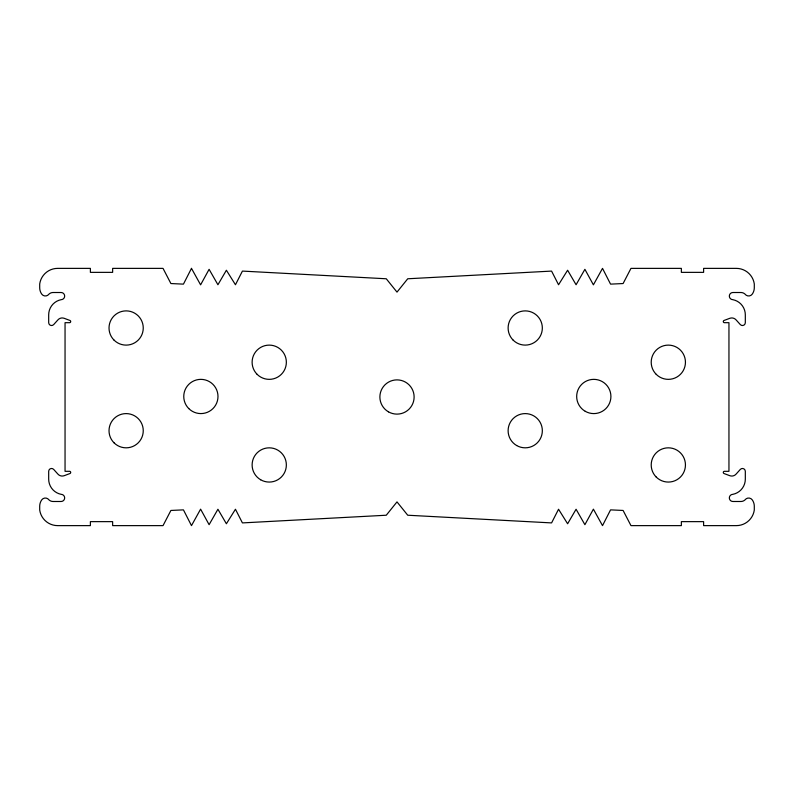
<?xml version="1.0" encoding="UTF-8"?>
<svg xmlns="http://www.w3.org/2000/svg" width="794" height="794" viewBox="0 0 794 794"><rect width="100%" height="100%" fill="white"/><g stroke="black" fill="none" stroke-linecap="round" stroke-linejoin="round"><path stroke-width="1.19" d="M191.483 268.372L183.444 284.133L170.899 283.547L163.028 268.372L112.639 268.372L112.639 272.362L90.387 272.362L90.387 268.372L57.674 268.372A18.153 18.153 0 0 0 39.7 283.974L39.7 287.676A11.176 11.176 0 0 0 41.705 294.078A4.446 4.446 0 0 0 48.96 294.137A6.064 6.064 0 0 1 53.089 292.51L61.078 292.51A3.573 3.573 0 0 1 64.661 296.043A3.573 3.573 0 0 1 61.168 299.666A15.473 15.473 0 0 0 48.682 314.841L48.682 322.672A2.868 2.868 0 0 0 53.684 324.587L57.893 319.913A5.697 5.697 0 0 1 64.195 318.305L69.971 320.468A1.161 1.161 0 0 1 69.822 322.682L65.048 322.682L65.048 471.318L69.822 471.318A1.161 1.161 0 0 1 69.971 473.532L64.195 475.695A5.697 5.697 0 0 1 57.893 474.087L53.684 469.413A2.868 2.868 0 0 0 48.682 471.328L48.682 479.159A15.473 15.473 0 0 0 61.168 494.334A3.573 3.573 0 0 1 64.661 497.957A3.573 3.573 0 0 1 61.078 501.49L53.089 501.49A6.064 6.064 0 0 1 48.96 499.863A4.446 4.446 0 0 0 41.705 499.922A11.176 11.176 0 0 0 39.7 506.324L39.7 510.026A18.153 18.153 0 0 0 57.674 525.628L90.387 525.628L90.387 521.638L112.639 521.638L112.639 525.628L163.028 525.628L170.899 510.453L183.444 509.867L191.483 525.628L200.604 509.153L209.1 524.685L217.923 509.252L226.389 523.762L235.451 509.242L242.418 522.909L386.271 515.227L397 501.887L407.729 515.227L551.582 522.909L558.549 509.242L567.611 523.762L576.077 509.252L584.9 524.685L593.396 509.153L602.517 525.628L610.556 509.867L623.101 510.453L630.972 525.628L681.361 525.628L681.361 521.638L703.613 521.638L703.613 525.628L736.326 525.628A18.153 18.153 0 0 0 754.3 510.026L754.3 506.324A11.176 11.176 0 0 0 752.295 499.922A4.446 4.446 0 0 0 745.04 499.863A6.064 6.064 0 0 1 740.911 501.49L732.922 501.49A3.573 3.573 0 0 1 729.339 497.957A3.573 3.573 0 0 1 732.832 494.334A15.473 15.473 0 0 0 745.318 479.159L745.318 471.328A2.868 2.868 0 0 0 740.316 469.413L736.107 474.087A5.697 5.697 0 0 1 729.805 475.695L724.029 473.532A1.161 1.161 0 0 1 724.178 471.318L728.952 471.318L728.952 322.682L724.178 322.682A1.161 1.161 0 0 1 724.029 320.468L729.805 318.305A5.697 5.697 0 0 1 736.107 319.913L740.316 324.587A2.868 2.868 0 0 0 745.318 322.672L745.318 314.841A15.473 15.473 0 0 0 732.832 299.666A3.573 3.573 0 0 1 729.339 296.043A3.573 3.573 0 0 1 732.922 292.51L740.911 292.51A6.064 6.064 0 0 1 745.04 294.137A4.446 4.446 0 0 0 752.295 294.078A11.176 11.176 0 0 0 754.3 287.676L754.3 283.974A18.153 18.153 0 0 0 736.326 268.372L703.613 268.372L703.613 272.362L681.361 272.362L681.361 268.372L630.972 268.372L623.101 283.547L610.556 284.133L602.517 268.372L593.396 284.848L584.9 269.315L576.077 284.748L567.611 270.238L558.549 284.758L551.582 271.091L407.729 278.773L397 292.113L386.271 278.773L242.418 271.091L235.451 284.758L226.389 270.238L217.923 284.748L209.1 269.315L200.604 284.848L191.483 268.372M388.445 411.828A17.121 17.121 0 0 0 414.121 397A17.121 17.121 0 0 0 388.445 382.172A17.121 17.121 0 0 0 388.445 411.828M585.238 411.302A17.121 17.121 0 0 0 610.914 396.474A17.121 17.121 0 0 0 585.238 381.646A17.121 17.121 0 0 0 585.238 411.302M188.773 408.582A17.121 17.121 0 0 0 217.407 400.901A17.121 17.121 0 0 0 196.446 379.939A17.121 17.121 0 0 0 188.773 408.582M516.666 445.533A17.121 17.121 0 0 0 542.342 430.715A17.121 17.121 0 0 0 516.666 415.887A17.121 17.121 0 0 0 516.666 445.533M114.028 442.814A17.121 17.121 0 0 0 142.672 435.142A17.121 17.121 0 0 0 121.7 414.18A17.121 17.121 0 0 0 114.028 442.814M513.123 340.1A17.121 17.121 0 0 0 541.756 332.428A17.121 17.121 0 0 0 520.795 311.466A17.121 17.121 0 0 0 513.123 340.1M114.028 340.1A17.121 17.121 0 0 0 142.672 332.428A17.121 17.121 0 0 0 121.7 311.466A17.121 17.121 0 0 0 114.028 340.1M260.67 479.774A17.121 17.121 0 0 0 286.356 464.947A17.121 17.121 0 0 0 260.67 450.129A17.121 17.121 0 0 0 260.67 479.774M656.221 477.055A17.121 17.121 0 0 0 684.865 469.383A17.121 17.121 0 0 0 663.893 448.412A17.121 17.121 0 0 0 656.221 477.055M257.127 374.341A17.121 17.121 0 0 0 285.771 366.669A17.121 17.121 0 0 0 264.799 345.698A17.121 17.121 0 0 0 257.127 374.341M656.221 374.341A17.121 17.121 0 0 0 684.865 366.669A17.121 17.121 0 0 0 663.893 345.698A17.121 17.121 0 0 0 656.221 374.341"/></g></svg>
